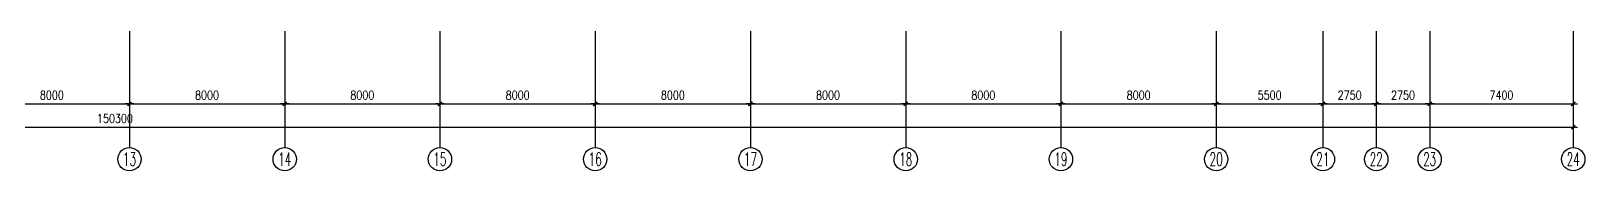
# Model space of a CAD drawing. Extents: x 791398 to 2325386, y -987887 to -518217.
# Drawn here: x 2142798 to 2222867, y -860791 to -853591 of the extents above; entities that cross this region are included whole.
import ezdxf
from ezdxf.enums import TextEntityAlignment as Align

# ---------------------------------------------------------------- set-up
doc = ezdxf.new("R2010")
doc.units = 0
doc.header["$LTSCALE"] = 1000
doc.header["$MEASUREMENT"] = 0
doc.header["$PDMODE"] = 3
doc.linetypes.add('DOTE', pattern=[2.42, 2, -0.2, 0.02, -0.2])
for name, color, linetype in [('AXIS', 3, 'Continuous'), ('AXIS_TEXT', 7, 'Continuous'), ('DOTE', 8, 'DOTE')]:
    doc.layers.add(name, color=color, linetype=linetype)
doc.layers.get('DOTE').off()
doc.styles.add('_TCH_AXIS', font='COMPLEX', dxfattribs={"bigfont": 'GBCBIG'})
doc.styles.add('COMPLEX', font='COMPLEX')
doc.styles.add('dim_font', font='SIMPLEX.shx', dxfattribs={"width": 0.8})
doc.dimstyles.new('DIMN150', dxfattribs={"dimscale": 1.5, "dimtxt": 300, "dimasz": 1, "dimexe": 250, "dimexo": 300, "dimgap": 150, "dimtad": 1, "dimdec": 0, "dimzin": 0, "dimdsep": 46, "dimtxsty": 'dim_font', "dimblk": '_DIMX', "dimcen": 0.09, "dimclrt": 7, "dimadec": 0, "dimazin": 0, "dimtfac": 1, "dimtdec": 0, "dimtix": 1, "dimtmove": 2, "dimatfit": 3, "dimldrblk": '_DIMX', "dimfxl": 0, "dimtolj": 1, "dimtzin": 0, "dimarcsym": 0})

# ---------------------------------------------------------------- blocks, each defined once
blk = doc.blocks.new('_DIMX')
blk.add_line((-150, 0), (150, 0))
at = {"const_width": 50}
blk.add_lwpolyline([(-70, -70), (70, 70)], dxfattribs=at)
blk = doc.blocks.new('*D638')
at = {"layer": 'AXIS', "color": 0, "lineweight": -2}
for p, q in [((-137245, -207677), (-137245, -212552)), ((13055, -207677), (13055, -212552)), ((-137244, -212177), (13053, -212177))]:
    blk.add_line(p, q, dxfattribs=at)
at = {"layer": 'Defpoints', "color": 0}
for p in [(-137245, -207227), (13055, -207227), (13055, -212177)]:
    blk.add_point(p, dxfattribs=at)
at = {"layer": 'AXIS', "color": 0, "lineweight": -2, "xscale": 1.5, "yscale": 1.5, "zscale": 1.5, "rotation": 180}
blk.add_blockref('_DIMX', (-137245, -212177), dxfattribs=at)
at = {"layer": 'AXIS', "color": 0, "lineweight": -2, "xscale": 1.5, "yscale": 1.5, "zscale": 1.5}
blk.add_blockref('_DIMX', (13055, -212177), dxfattribs=at)
at = {"layer": 'AXIS', "color": 7, "insert": (-62095, -211727), "char_height": 450, "attachment_point": 5, "style": 'dim_font'}
blk.add_mtext('\\A1;150300', dxfattribs=at)
blk = doc.blocks.new('*D650')
at = {"layer": 'AXIS', "color": 0, "lineweight": -2}
for p, q in [((-69345, -207677), (-69345, -211352)), ((-61345, -207677), (-61345, -211352)), ((-69344, -210977), (-61347, -210977))]:
    blk.add_line(p, q, dxfattribs=at)
at = {"layer": 'Defpoints', "color": 0}
for p in [(-69345, -207227), (-61345, -207227), (-61345, -210977)]:
    blk.add_point(p, dxfattribs=at)
at = {"layer": 'AXIS', "color": 0, "lineweight": -2, "xscale": 1.5, "yscale": 1.5, "zscale": 1.5, "rotation": 180}
blk.add_blockref('_DIMX', (-69345, -210977), dxfattribs=at)
at = {"layer": 'AXIS', "color": 0, "lineweight": -2, "xscale": 1.5, "yscale": 1.5, "zscale": 1.5}
blk.add_blockref('_DIMX', (-61345, -210977), dxfattribs=at)
at = {"layer": 'AXIS', "color": 7, "insert": (-65345, -210527), "char_height": 450, "attachment_point": 5, "style": 'dim_font'}
blk.add_mtext('\\A1;8000', dxfattribs=at)
blk = doc.blocks.new('*D651')
at = {"layer": 'AXIS', "color": 0, "lineweight": -2}
for p, q in [((-61345, -207677), (-61345, -211352)), ((-53345, -207677), (-53345, -211352)), ((-61344, -210977), (-53347, -210977))]:
    blk.add_line(p, q, dxfattribs=at)
at = {"layer": 'Defpoints', "color": 0}
for p in [(-61345, -207227), (-53345, -207227), (-53345, -210977)]:
    blk.add_point(p, dxfattribs=at)
at = {"layer": 'AXIS', "color": 0, "lineweight": -2, "xscale": 1.5, "yscale": 1.5, "zscale": 1.5, "rotation": 180}
blk.add_blockref('_DIMX', (-61345, -210977), dxfattribs=at)
at = {"layer": 'AXIS', "color": 0, "lineweight": -2, "xscale": 1.5, "yscale": 1.5, "zscale": 1.5}
blk.add_blockref('_DIMX', (-53345, -210977), dxfattribs=at)
at = {"layer": 'AXIS', "color": 7, "insert": (-57345, -210527), "char_height": 450, "attachment_point": 5, "style": 'dim_font'}
blk.add_mtext('\\A1;8000', dxfattribs=at)
blk = doc.blocks.new('*D652')
at = {"layer": 'AXIS', "color": 0, "lineweight": -2}
for p, q in [((-53345, -207677), (-53345, -211352)), ((-45345, -207677), (-45345, -211352)), ((-53344, -210977), (-45347, -210977))]:
    blk.add_line(p, q, dxfattribs=at)
at = {"layer": 'Defpoints', "color": 0}
for p in [(-53345, -207227), (-45345, -207227), (-45345, -210977)]:
    blk.add_point(p, dxfattribs=at)
at = {"layer": 'AXIS', "color": 0, "lineweight": -2, "xscale": 1.5, "yscale": 1.5, "zscale": 1.5, "rotation": 180}
blk.add_blockref('_DIMX', (-53345, -210977), dxfattribs=at)
at = {"layer": 'AXIS', "color": 0, "lineweight": -2, "xscale": 1.5, "yscale": 1.5, "zscale": 1.5}
blk.add_blockref('_DIMX', (-45345, -210977), dxfattribs=at)
at = {"layer": 'AXIS', "color": 7, "insert": (-49345, -210527), "char_height": 450, "attachment_point": 5, "style": 'dim_font'}
blk.add_mtext('\\A1;8000', dxfattribs=at)
blk = doc.blocks.new('*D653')
at = {"layer": 'AXIS', "color": 0, "lineweight": -2}
for p, q in [((-45345, -207677), (-45345, -211352)), ((-37345, -207677), (-37345, -211352)), ((-45344, -210977), (-37347, -210977))]:
    blk.add_line(p, q, dxfattribs=at)
at = {"layer": 'Defpoints', "color": 0}
for p in [(-45345, -207227), (-37345, -207227), (-37345, -210977)]:
    blk.add_point(p, dxfattribs=at)
at = {"layer": 'AXIS', "color": 0, "lineweight": -2, "xscale": 1.5, "yscale": 1.5, "zscale": 1.5, "rotation": 180}
blk.add_blockref('_DIMX', (-45345, -210977), dxfattribs=at)
at = {"layer": 'AXIS', "color": 0, "lineweight": -2, "xscale": 1.5, "yscale": 1.5, "zscale": 1.5}
blk.add_blockref('_DIMX', (-37345, -210977), dxfattribs=at)
at = {"layer": 'AXIS', "color": 7, "insert": (-41345, -210527), "char_height": 450, "attachment_point": 5, "style": 'dim_font'}
blk.add_mtext('\\A1;8000', dxfattribs=at)
blk = doc.blocks.new('*D654')
at = {"layer": 'AXIS', "color": 0, "lineweight": -2}
for p, q in [((-37345, -207677), (-37345, -211352)), ((-29345, -207677), (-29345, -211352)), ((-37344, -210977), (-29347, -210977))]:
    blk.add_line(p, q, dxfattribs=at)
at = {"layer": 'Defpoints', "color": 0}
for p in [(-37345, -207227), (-29345, -207227), (-29345, -210977)]:
    blk.add_point(p, dxfattribs=at)
at = {"layer": 'AXIS', "color": 0, "lineweight": -2, "xscale": 1.5, "yscale": 1.5, "zscale": 1.5, "rotation": 180}
blk.add_blockref('_DIMX', (-37345, -210977), dxfattribs=at)
at = {"layer": 'AXIS', "color": 0, "lineweight": -2, "xscale": 1.5, "yscale": 1.5, "zscale": 1.5}
blk.add_blockref('_DIMX', (-29345, -210977), dxfattribs=at)
at = {"layer": 'AXIS', "color": 7, "insert": (-33345, -210527), "char_height": 450, "attachment_point": 5, "style": 'dim_font'}
blk.add_mtext('\\A1;8000', dxfattribs=at)
blk = doc.blocks.new('*D655')
at = {"layer": 'AXIS', "color": 0, "lineweight": -2}
for p, q in [((-29345, -207677), (-29345, -211352)), ((-21345, -207677), (-21345, -211352)), ((-29344, -210977), (-21347, -210977))]:
    blk.add_line(p, q, dxfattribs=at)
at = {"layer": 'Defpoints', "color": 0}
for p in [(-29345, -207227), (-21345, -207227), (-21345, -210977)]:
    blk.add_point(p, dxfattribs=at)
at = {"layer": 'AXIS', "color": 0, "lineweight": -2, "xscale": 1.5, "yscale": 1.5, "zscale": 1.5, "rotation": 180}
blk.add_blockref('_DIMX', (-29345, -210977), dxfattribs=at)
at = {"layer": 'AXIS', "color": 0, "lineweight": -2, "xscale": 1.5, "yscale": 1.5, "zscale": 1.5}
blk.add_blockref('_DIMX', (-21345, -210977), dxfattribs=at)
at = {"layer": 'AXIS', "color": 7, "insert": (-25345, -210527), "char_height": 450, "attachment_point": 5, "style": 'dim_font'}
blk.add_mtext('\\A1;8000', dxfattribs=at)
blk = doc.blocks.new('*D656')
at = {"layer": 'AXIS', "color": 0, "lineweight": -2}
for p, q in [((-21345, -207677), (-21345, -211352)), ((-13345, -207677), (-13345, -211352)), ((-21344, -210977), (-13347, -210977))]:
    blk.add_line(p, q, dxfattribs=at)
at = {"layer": 'Defpoints', "color": 0}
for p in [(-21345, -207227), (-13345, -207227), (-13345, -210977)]:
    blk.add_point(p, dxfattribs=at)
at = {"layer": 'AXIS', "color": 0, "lineweight": -2, "xscale": 1.5, "yscale": 1.5, "zscale": 1.5, "rotation": 180}
blk.add_blockref('_DIMX', (-21345, -210977), dxfattribs=at)
at = {"layer": 'AXIS', "color": 0, "lineweight": -2, "xscale": 1.5, "yscale": 1.5, "zscale": 1.5}
blk.add_blockref('_DIMX', (-13345, -210977), dxfattribs=at)
at = {"layer": 'AXIS', "color": 7, "insert": (-17345, -210527), "char_height": 450, "attachment_point": 5, "style": 'dim_font'}
blk.add_mtext('\\A1;8000', dxfattribs=at)
blk = doc.blocks.new('*D657')
at = {"layer": 'AXIS', "color": 0, "lineweight": -2}
for p, q in [((-13345, -207677), (-13345, -211352)), ((-5345, -207677), (-5345, -211352)), ((-13344, -210977), (-5347, -210977))]:
    blk.add_line(p, q, dxfattribs=at)
at = {"layer": 'Defpoints', "color": 0}
for p in [(-13345, -207227), (-5345, -207227), (-5345, -210977)]:
    blk.add_point(p, dxfattribs=at)
at = {"layer": 'AXIS', "color": 0, "lineweight": -2, "xscale": 1.5, "yscale": 1.5, "zscale": 1.5, "rotation": 180}
blk.add_blockref('_DIMX', (-13345, -210977), dxfattribs=at)
at = {"layer": 'AXIS', "color": 0, "lineweight": -2, "xscale": 1.5, "yscale": 1.5, "zscale": 1.5}
blk.add_blockref('_DIMX', (-5345, -210977), dxfattribs=at)
at = {"layer": 'AXIS', "color": 7, "insert": (-9345, -210527), "char_height": 450, "attachment_point": 5, "style": 'dim_font'}
blk.add_mtext('\\A1;8000', dxfattribs=at)
blk = doc.blocks.new('*D658')
at = {"layer": 'AXIS', "color": 0, "lineweight": -2}
for p, q in [((-5345, -207677), (-5345, -211352)), ((155, -207677), (155, -211352)), ((-5344, -210977), (153, -210977))]:
    blk.add_line(p, q, dxfattribs=at)
at = {"layer": 'Defpoints', "color": 0}
for p in [(-5345, -207227), (155, -207227), (155, -210977)]:
    blk.add_point(p, dxfattribs=at)
at = {"layer": 'AXIS', "color": 0, "lineweight": -2, "xscale": 1.5, "yscale": 1.5, "zscale": 1.5, "rotation": 180}
blk.add_blockref('_DIMX', (-5345, -210977), dxfattribs=at)
at = {"layer": 'AXIS', "color": 0, "lineweight": -2, "xscale": 1.5, "yscale": 1.5, "zscale": 1.5}
blk.add_blockref('_DIMX', (155, -210977), dxfattribs=at)
at = {"layer": 'AXIS', "color": 7, "insert": (-2595, -210527), "char_height": 450, "attachment_point": 5, "style": 'dim_font'}
blk.add_mtext('\\A1;5500', dxfattribs=at)
blk = doc.blocks.new('*D659')
at = {"layer": 'AXIS', "color": 0, "lineweight": -2}
for p, q in [((155, -207677), (155, -211352)), ((2905, -207677), (2905, -211352)), ((156, -210977), (2903, -210977))]:
    blk.add_line(p, q, dxfattribs=at)
at = {"layer": 'Defpoints', "color": 0}
for p in [(155, -207227), (2905, -207227), (2905, -210977)]:
    blk.add_point(p, dxfattribs=at)
at = {"layer": 'AXIS', "color": 0, "lineweight": -2, "xscale": 1.5, "yscale": 1.5, "zscale": 1.5, "rotation": 180}
blk.add_blockref('_DIMX', (155, -210977), dxfattribs=at)
at = {"layer": 'AXIS', "color": 0, "lineweight": -2, "xscale": 1.5, "yscale": 1.5, "zscale": 1.5}
blk.add_blockref('_DIMX', (2905, -210977), dxfattribs=at)
at = {"layer": 'AXIS', "color": 7, "insert": (1530, -210527), "char_height": 450, "attachment_point": 5, "style": 'dim_font'}
blk.add_mtext('\\A1;2750', dxfattribs=at)
blk = doc.blocks.new('*D660')
at = {"layer": 'AXIS', "color": 0, "lineweight": -2}
for p, q in [((2905, -207677), (2905, -211352)), ((5655, -207677), (5655, -211352)), ((2906, -210977), (5653, -210977))]:
    blk.add_line(p, q, dxfattribs=at)
at = {"layer": 'Defpoints', "color": 0}
for p in [(2905, -207227), (5655, -207227), (5655, -210977)]:
    blk.add_point(p, dxfattribs=at)
at = {"layer": 'AXIS', "color": 0, "lineweight": -2, "xscale": 1.5, "yscale": 1.5, "zscale": 1.5, "rotation": 180}
blk.add_blockref('_DIMX', (2905, -210977), dxfattribs=at)
at = {"layer": 'AXIS', "color": 0, "lineweight": -2, "xscale": 1.5, "yscale": 1.5, "zscale": 1.5}
blk.add_blockref('_DIMX', (5655, -210977), dxfattribs=at)
at = {"layer": 'AXIS', "color": 7, "insert": (4280, -210527), "char_height": 450, "attachment_point": 5, "style": 'dim_font'}
blk.add_mtext('\\A1;2750', dxfattribs=at)
blk = doc.blocks.new('*D661')
at = {"layer": 'AXIS', "color": 0, "lineweight": -2}
for p, q in [((5655, -207677), (5655, -211352)), ((13055, -207677), (13055, -211352)), ((5656, -210977), (13053, -210977))]:
    blk.add_line(p, q, dxfattribs=at)
at = {"layer": 'Defpoints', "color": 0}
for p in [(5655, -207227), (13055, -207227), (13055, -210977)]:
    blk.add_point(p, dxfattribs=at)
at = {"layer": 'AXIS', "color": 0, "lineweight": -2, "xscale": 1.5, "yscale": 1.5, "zscale": 1.5, "rotation": 180}
blk.add_blockref('_DIMX', (5655, -210977), dxfattribs=at)
at = {"layer": 'AXIS', "color": 0, "lineweight": -2, "xscale": 1.5, "yscale": 1.5, "zscale": 1.5}
blk.add_blockref('_DIMX', (13055, -210977), dxfattribs=at)
at = {"layer": 'AXIS', "color": 7, "insert": (9355, -210527), "char_height": 450, "attachment_point": 5, "style": 'dim_font'}
blk.add_mtext('\\A1;7400', dxfattribs=at)
blk = doc.blocks.new('_AXISO')
blk.add_circle((0, 0), 0.5)
at = {"layer": 'AXIS_TEXT', "style": 'COMPLEX', "width": 1.041667}
blk.add_attdef('A', text='', height=0.56, dxfattribs=at).set_placement((-0.25, -0.28), (0.25, -0.28), align=Align.FIT)
blk = doc.blocks.new('zx')
at = {"layer": 'AXIS'}
for p, q in [((-61345.1, -207227.1), (-61345.1, -213227.1)), ((-53345.1, -207227.1), (-53345.1, -213227.1)), ((-45345.1, -207227.1), (-45345.1, -213227.1)), ((-37345.1, -207227.1), (-37345.1, -213227.1)), ((-29345.1, -207227.1), (-29345.1, -213227.1)), ((-21345.1, -207227.1), (-21345.1, -213227.1)), ((-13345.1, -207227.1), (-13345.1, -213227.1)), ((-5345.1, -207227.1), (-5345.1, -213227.1)), ((154.9, -207227.1), (154.9, -213227.1)), ((2904.9, -207227.1), (2904.9, -213227.1)), ((5654.9, -207227.1), (5654.9, -213227.1)), ((13054.9, -207227.1), (13054.9, -213227.1))]:
    blk.add_line(p, q, dxfattribs=at)
ref = blk.add_blockref('_AXISO', (-61345.1, -213827.1), dxfattribs=dict(at, xscale=1200, yscale=1200, zscale=1200))
ref.add_attrib('A', '13', dxfattribs={"layer": 'AXIS_TEXT', "height": 678.82, "style": '_TCH_AXIS', "width": 0.724138}).set_placement((-61684.5, -214166.5), (-61005.7, -214166.5), align=Align.FIT)
ref = blk.add_blockref('_AXISO', (-53345.1, -213827.1), dxfattribs=dict(at, xscale=1200, yscale=1200, zscale=1200))
ref.add_attrib('A', '14', dxfattribs={"layer": 'AXIS_TEXT', "height": 678.82, "style": '_TCH_AXIS', "width": 0.677419}).set_placement((-53684.5, -214166.5), (-53005.7, -214166.5), align=Align.FIT)
ref = blk.add_blockref('_AXISO', (-45345.1, -213827.1), dxfattribs=dict(at, xscale=1200, yscale=1200, zscale=1200))
ref.add_attrib('A', '15', dxfattribs={"layer": 'AXIS_TEXT', "height": 678.82, "style": '_TCH_AXIS', "width": 0.724138}).set_placement((-45684.5, -214166.5), (-45005.7, -214166.5), align=Align.FIT)
ref = blk.add_blockref('_AXISO', (-37345.1, -213827.1), dxfattribs=dict(at, xscale=1200, yscale=1200, zscale=1200))
ref.add_attrib('A', '16', dxfattribs={"layer": 'AXIS_TEXT', "height": 678.82, "style": '_TCH_AXIS', "width": 0.724138}).set_placement((-37684.5, -214166.5), (-37005.7, -214166.5), align=Align.FIT)
ref = blk.add_blockref('_AXISO', (-29345.1, -213827.1), dxfattribs=dict(at, xscale=1200, yscale=1200, zscale=1200))
ref.add_attrib('A', '17', dxfattribs={"layer": 'AXIS_TEXT', "height": 678.82, "style": '_TCH_AXIS', "width": 0.724138}).set_placement((-29684.5, -214166.5), (-29005.7, -214166.5), align=Align.FIT)
ref = blk.add_blockref('_AXISO', (-21345.1, -213827.1), dxfattribs=dict(at, xscale=1200, yscale=1200, zscale=1200))
ref.add_attrib('A', '18', dxfattribs={"layer": 'AXIS_TEXT', "height": 678.82, "style": '_TCH_AXIS', "width": 0.724138}).set_placement((-21684.5, -214166.5), (-21005.7, -214166.5), align=Align.FIT)
ref = blk.add_blockref('_AXISO', (-13345.1, -213827.1), dxfattribs=dict(at, xscale=1200, yscale=1200, zscale=1200))
ref.add_attrib('A', '19', dxfattribs={"layer": 'AXIS_TEXT', "height": 678.82, "style": '_TCH_AXIS', "width": 0.724138}).set_placement((-13684.5, -214166.5), (-13005.7, -214166.5), align=Align.FIT)
ref = blk.add_blockref('_AXISO', (-5345.1, -213827.1), dxfattribs=dict(at, xscale=1200, yscale=1200, zscale=1200))
ref.add_attrib('A', '20', dxfattribs={"layer": 'AXIS_TEXT', "height": 678.82, "style": '_TCH_AXIS', "width": 0.617647}).set_placement((-5684.5, -214166.5), (-5005.7, -214166.5), align=Align.FIT)
ref = blk.add_blockref('_AXISO', (154.9, -213827.1), dxfattribs=dict(at, xscale=1200, yscale=1200, zscale=1200))
ref.add_attrib('A', '21', dxfattribs={"layer": 'AXIS_TEXT', "height": 678.82, "style": '_TCH_AXIS', "width": 0.724138}).set_placement((-184.5, -214166.5), (494.3, -214166.5), align=Align.FIT)
ref = blk.add_blockref('_AXISO', (2904.9, -213827.1), dxfattribs=dict(at, xscale=1200, yscale=1200, zscale=1200))
ref.add_attrib('A', '22', dxfattribs={"layer": 'AXIS_TEXT', "height": 678.82, "style": '_TCH_AXIS', "width": 0.617647}).set_placement((2565.5, -214166.5), (3244.3, -214166.5), align=Align.FIT)
ref = blk.add_blockref('_AXISO', (5654.9, -213827.1), dxfattribs=dict(at, xscale=1200, yscale=1200, zscale=1200))
ref.add_attrib('A', '23', dxfattribs={"layer": 'AXIS_TEXT', "height": 678.82, "style": '_TCH_AXIS', "width": 0.617647}).set_placement((5315.5, -214166.5), (5994.3, -214166.5), align=Align.FIT)
ref = blk.add_blockref('_AXISO', (13054.9, -213827.1), dxfattribs=dict(at, xscale=1200, yscale=1200, zscale=1200))
ref.add_attrib('A', '24', dxfattribs={"layer": 'AXIS_TEXT', "height": 678.82, "style": '_TCH_AXIS', "width": 0.583333}).set_placement((12715.5, -214166.5), (13394.3, -214166.5), align=Align.FIT)
for p1, p2, distance, picture, middle in [((-137245.1, -207227.1), (13054.9, -207227.1), -4950, '*D638', (-62095.1, -211727.1)), ((-69345.1, -207227.1), (-61345.1, -207227.1), -3750, '*D650', (-65345.1, -210527.1)), ((-61345.1, -207227.1), (-53345.1, -207227.1), -3750, '*D651', (-57345.1, -210527.1)), ((-53345.1, -207227.1), (-45345.1, -207227.1), -3750, '*D652', (-49345.1, -210527.1)), ((-45345.1, -207227.1), (-37345.1, -207227.1), -3750, '*D653', (-41345.1, -210527.1)), ((-37345.1, -207227.1), (-29345.1, -207227.1), -3750, '*D654', (-33345.1, -210527.1)), ((-29345.1, -207227.1), (-21345.1, -207227.1), -3750, '*D655', (-25345.1, -210527.1)), ((-21345.1, -207227.1), (-13345.1, -207227.1), -3750, '*D656', (-17345.1, -210527.1)), ((-13345.1, -207227.1), (-5345.1, -207227.1), -3750, '*D657', (-9345.1, -210527.1)), ((-5345.1, -207227.1), (154.9, -207227.1), -3750, '*D658', (-2595.1, -210527.1)), ((154.9, -207227.1), (2904.9, -207227.1), -3750, '*D659', (1529.9, -210527.1)), ((2904.9, -207227.1), (5654.9, -207227.1), -3750, '*D660', (4279.9, -210527.1)), ((5654.9, -207227.1), (13054.9, -207227.1), -3750, '*D661', (9354.9, -210527.1))]:
    dim = blk.add_aligned_dim(p1=p1, p2=p2, distance=distance, dimstyle='DIMN150', dxfattribs=at)
    dim.commit()
    dim.dimension.update_dxf_attribs({"geometry": picture, "text_midpoint": middle})

msp = doc.modelspace()

# ---------------------------------------------------------------- block references
at = {"layer": 'DOTE'}
msp.add_blockref('zx', (2209212, -646364), dxfattribs=at)

doc.saveas('drawing.dxf')
